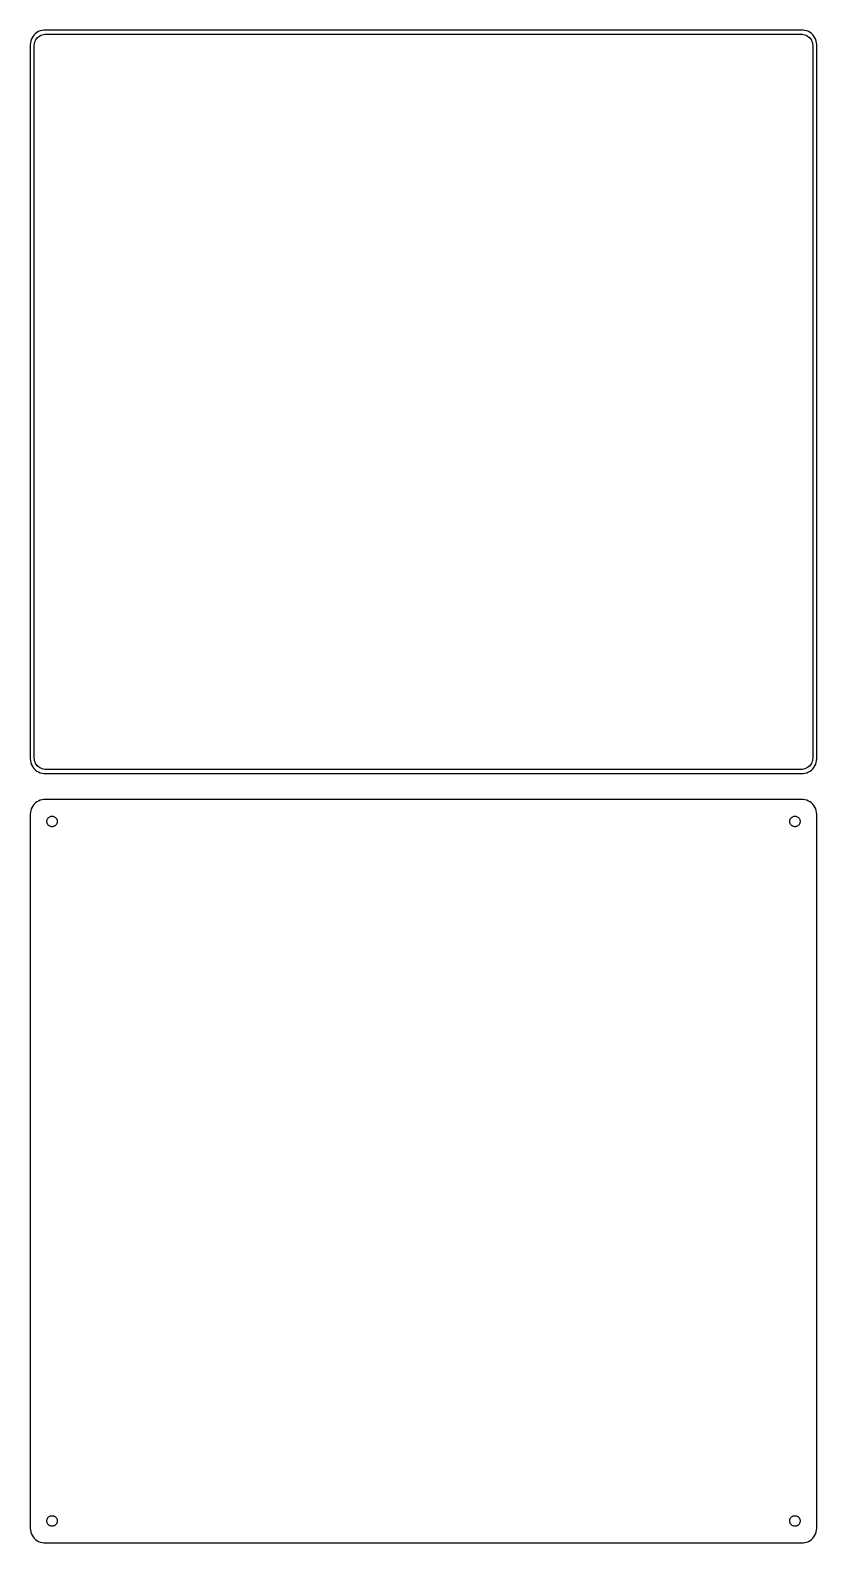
# Model space of a CAD drawing. Header units: metres. Extents: x -135 to 135, y 137 to 655.
import ezdxf

# ---------------------------------------------------------------- set-up
doc = ezdxf.new("R2010")
doc.units = ezdxf.units.M

msp = doc.modelspace()

# ---------------------------------------------------------------- linework, layer by layer
for p, q in [((-133.645, 653.923), (-134.045, 653.439)), ((-133.187, 654.353), (-133.645, 653.923)), ((-132.679, 654.722), (-133.187, 654.353)), ((-132.129, 655.024), (-132.679, 654.722)), ((-131.545, 655.255), (-132.129, 655.024)), ((-130.937, 655.411), (-131.545, 655.255)), ((-131.398, 653.751), (-130.946, 653.93)), ((-130.946, 653.93), (-130.475, 654.051)), ((-130.314, 655.49), (-130.937, 655.411)), ((-130.475, 654.051), (-129.993, 654.112)), ((130.314, 655.49), (-130.314, 655.49)), ((-129.993, 654.112), (129.993, 654.112)), ((129.993, 654.112), (130.475, 654.051)), ((130.937, 655.411), (130.314, 655.49)), ((130.475, 654.051), (130.946, 653.93)), ((131.545, 655.255), (130.937, 655.411)), ((130.946, 653.93), (131.398, 653.751)), ((132.129, 655.024), (131.545, 655.255)), ((132.679, 654.722), (132.129, 655.024)), ((133.187, 654.353), (132.679, 654.722)), ((133.645, 653.923), (133.187, 654.353)), ((134.045, 653.439), (133.645, 653.923)), ((-134.961, 651.127), (-135, 650.5)), ((-135, 650.5), (-135, 405.5)), ((-134.843, 651.743), (-134.961, 651.127)), ((-134.649, 652.341), (-134.843, 651.743)), ((-134.382, 652.909), (-134.649, 652.341)), ((-134.045, 653.439), (-134.382, 652.909)), ((-133.619, 650.25), (-133.589, 650.735)), ((-133.619, 405.75), (-133.619, 650.25)), ((-133.589, 650.735), (-133.498, 651.212)), ((-133.498, 651.212), (-133.348, 651.674)), ((-133.348, 651.674), (-133.141, 652.114)), ((-133.141, 652.114), (-132.88, 652.524)), ((-132.88, 652.524), (-132.571, 652.899)), ((-132.571, 652.899), (-132.216, 653.231)), ((-132.216, 653.231), (-131.823, 653.517)), ((-131.823, 653.517), (-131.398, 653.751)), ((131.398, 653.751), (131.823, 653.517)), ((131.823, 653.517), (132.216, 653.231)), ((132.216, 653.231), (132.571, 652.899)), ((132.571, 652.899), (132.88, 652.524)), ((132.88, 652.524), (133.141, 652.114)), ((133.141, 652.114), (133.348, 651.674)), ((133.348, 651.674), (133.498, 651.212)), ((133.498, 651.212), (133.589, 650.735)), ((133.589, 650.735), (133.619, 650.25)), ((133.619, 650.25), (133.619, 405.75)), ((134.382, 652.909), (134.045, 653.439)), ((134.649, 652.341), (134.382, 652.909)), ((134.843, 651.743), (134.649, 652.341)), ((134.961, 651.127), (134.843, 651.743)), ((135, 650.5), (134.961, 651.127)), ((135, 405.5), (135, 650.5)), ((-135, 405.5), (-134.961, 404.873)), ((-134.961, 404.873), (-134.843, 404.257)), ((-133.589, 405.265), (-133.619, 405.75)), ((-133.498, 404.788), (-133.589, 405.265)), ((133.589, 405.265), (133.498, 404.788)), ((133.619, 405.75), (133.589, 405.265)), ((134.843, 404.257), (134.961, 404.873)), ((134.961, 404.873), (135, 405.5)), ((-134.843, 404.257), (-134.649, 403.659)), ((-134.649, 403.659), (-134.382, 403.091)), ((-134.382, 403.091), (-134.045, 402.561)), ((-134.045, 402.561), (-133.645, 402.077)), ((-133.645, 402.077), (-133.187, 401.647)), ((-133.348, 404.326), (-133.498, 404.788)), ((-133.141, 403.886), (-133.348, 404.326)), ((-133.187, 401.647), (-132.679, 401.278)), ((-132.88, 403.476), (-133.141, 403.886)), ((-132.571, 403.101), (-132.88, 403.476)), ((-132.679, 401.278), (-132.129, 400.976)), ((-132.216, 402.769), (-132.571, 403.101)), ((-131.823, 402.483), (-132.216, 402.769)), ((-132.129, 400.976), (-131.545, 400.745)), ((-131.398, 402.249), (-131.823, 402.483)), ((-131.545, 400.745), (-130.937, 400.589)), ((-130.946, 402.07), (-131.398, 402.249)), ((-130.475, 401.949), (-130.946, 402.07)), ((-130.937, 400.589), (-130.314, 400.51)), ((-129.993, 401.888), (-130.475, 401.949)), ((-130.314, 400.51), (130.314, 400.51)), ((129.993, 401.888), (-129.993, 401.888)), ((130.475, 401.949), (129.993, 401.888)), ((130.314, 400.51), (130.937, 400.589)), ((130.946, 402.07), (130.475, 401.949)), ((130.937, 400.589), (131.545, 400.745)), ((131.398, 402.249), (130.946, 402.07)), ((131.823, 402.483), (131.398, 402.249)), ((131.545, 400.745), (132.129, 400.976)), ((132.216, 402.769), (131.823, 402.483)), ((132.129, 400.976), (132.679, 401.278)), ((132.571, 403.101), (132.216, 402.769)), ((132.88, 403.476), (132.571, 403.101)), ((132.679, 401.278), (133.187, 401.647)), ((133.141, 403.886), (132.88, 403.476)), ((133.348, 404.326), (133.141, 403.886)), ((133.187, 401.647), (133.645, 402.077)), ((133.498, 404.788), (133.348, 404.326)), ((133.645, 402.077), (134.045, 402.561)), ((134.045, 402.561), (134.382, 403.091)), ((134.382, 403.091), (134.649, 403.659)), ((134.649, 403.659), (134.843, 404.257)), ((-134.045, 389.439), (-134.382, 388.909)), ((-133.645, 389.923), (-134.045, 389.439)), ((-133.187, 390.353), (-133.645, 389.923)), ((-132.679, 390.722), (-133.187, 390.353)), ((-132.129, 391.024), (-132.679, 390.722)), ((-131.545, 391.255), (-132.129, 391.024)), ((-130.937, 391.411), (-131.545, 391.255)), ((-130.314, 391.49), (-130.937, 391.411)), ((130.314, 391.49), (-130.314, 391.49)), ((130.937, 391.411), (130.314, 391.49)), ((131.545, 391.255), (130.937, 391.411)), ((132.129, 391.024), (131.545, 391.255)), ((132.679, 390.722), (132.129, 391.024)), ((133.187, 390.353), (132.679, 390.722)), ((133.645, 389.923), (133.187, 390.353)), ((134.045, 389.439), (133.645, 389.923)), ((134.382, 388.909), (134.045, 389.439)), ((-134.961, 387.127), (-135, 386.5)), ((-135, 386.5), (-135, 141.5)), ((-134.843, 387.743), (-134.961, 387.127)), ((-134.649, 388.341), (-134.843, 387.743)), ((-134.382, 388.909), (-134.649, 388.341)), ((-129.3, 384), (-129.286, 384.226)), ((-129.286, 384.226), (-129.243, 384.448)), ((-129.243, 384.448), (-129.174, 384.663)), ((-129.174, 384.663), (-129.077, 384.867)), ((-129.077, 384.867), (-128.956, 385.058)), ((-128.956, 385.058), (-128.812, 385.232)), ((-128.812, 385.232), (-128.647, 385.387)), ((-128.647, 385.387), (-128.464, 385.52)), ((-128.464, 385.52), (-128.266, 385.629)), ((-128.266, 385.629), (-128.056, 385.712)), ((-128.056, 385.712), (-127.837, 385.768)), ((-127.837, 385.768), (-127.613, 385.796)), ((-127.613, 385.796), (-127.387, 385.796)), ((-127.387, 385.796), (-127.163, 385.768)), ((-127.163, 385.768), (-126.944, 385.712)), ((-126.944, 385.712), (-126.734, 385.629)), ((-126.734, 385.629), (-126.536, 385.52)), ((-126.536, 385.52), (-126.353, 385.387)), ((-126.353, 385.387), (-126.188, 385.232)), ((-126.188, 385.232), (-126.044, 385.058)), ((-126.044, 385.058), (-125.923, 384.867)), ((-125.923, 384.867), (-125.826, 384.663)), ((-125.826, 384.663), (-125.757, 384.448)), ((-125.757, 384.448), (-125.714, 384.226)), ((-125.714, 384.226), (-125.7, 384)), ((125.7, 384), (125.714, 384.226)), ((125.714, 384.226), (125.757, 384.448)), ((125.757, 384.448), (125.826, 384.663)), ((125.826, 384.663), (125.923, 384.867)), ((125.923, 384.867), (126.044, 385.058)), ((126.044, 385.058), (126.188, 385.232)), ((126.188, 385.232), (126.353, 385.387)), ((126.353, 385.387), (126.536, 385.52)), ((126.536, 385.52), (126.734, 385.629)), ((126.734, 385.629), (126.944, 385.712)), ((126.944, 385.712), (127.163, 385.768)), ((127.163, 385.768), (127.387, 385.796)), ((127.387, 385.796), (127.613, 385.796)), ((127.613, 385.796), (127.837, 385.768)), ((127.837, 385.768), (128.056, 385.712)), ((128.056, 385.712), (128.266, 385.629)), ((128.266, 385.629), (128.464, 385.52)), ((128.464, 385.52), (128.647, 385.387)), ((128.647, 385.387), (128.812, 385.232)), ((128.812, 385.232), (128.956, 385.058)), ((128.956, 385.058), (129.077, 384.867)), ((129.077, 384.867), (129.174, 384.663)), ((129.174, 384.663), (129.243, 384.448)), ((129.243, 384.448), (129.286, 384.226)), ((129.286, 384.226), (129.3, 384)), ((134.649, 388.341), (134.382, 388.909)), ((134.843, 387.743), (134.649, 388.341)), ((134.961, 387.127), (134.843, 387.743)), ((135, 386.5), (134.961, 387.127)), ((135, 141.5), (135, 386.5)), ((-129.286, 383.774), (-129.3, 384)), ((-129.243, 383.552), (-129.286, 383.774)), ((-129.174, 383.337), (-129.243, 383.552)), ((-129.077, 383.133), (-129.174, 383.337)), ((-128.956, 382.942), (-129.077, 383.133)), ((-128.812, 382.768), (-128.956, 382.942)), ((-128.647, 382.613), (-128.812, 382.768)), ((-128.464, 382.48), (-128.647, 382.613)), ((-128.266, 382.371), (-128.464, 382.48)), ((-128.056, 382.288), (-128.266, 382.371)), ((-127.837, 382.232), (-128.056, 382.288)), ((-127.613, 382.204), (-127.837, 382.232)), ((-127.387, 382.204), (-127.613, 382.204)), ((-127.163, 382.232), (-127.387, 382.204)), ((-126.944, 382.288), (-127.163, 382.232)), ((-126.734, 382.371), (-126.944, 382.288)), ((-126.536, 382.48), (-126.734, 382.371)), ((-126.353, 382.613), (-126.536, 382.48)), ((-126.188, 382.768), (-126.353, 382.613)), ((-126.044, 382.942), (-126.188, 382.768)), ((-125.923, 383.133), (-126.044, 382.942)), ((-125.826, 383.337), (-125.923, 383.133)), ((-125.757, 383.552), (-125.826, 383.337)), ((-125.714, 383.774), (-125.757, 383.552)), ((-125.7, 384), (-125.714, 383.774)), ((125.714, 383.774), (125.7, 384)), ((125.757, 383.552), (125.714, 383.774)), ((125.826, 383.337), (125.757, 383.552)), ((125.923, 383.133), (125.826, 383.337)), ((126.044, 382.942), (125.923, 383.133)), ((126.188, 382.768), (126.044, 382.942)), ((126.353, 382.613), (126.188, 382.768)), ((126.536, 382.48), (126.353, 382.613)), ((126.734, 382.371), (126.536, 382.48)), ((126.944, 382.288), (126.734, 382.371)), ((127.163, 382.232), (126.944, 382.288)), ((127.387, 382.204), (127.163, 382.232)), ((127.613, 382.204), (127.387, 382.204)), ((127.837, 382.232), (127.613, 382.204)), ((128.056, 382.288), (127.837, 382.232)), ((128.266, 382.371), (128.056, 382.288)), ((128.464, 382.48), (128.266, 382.371)), ((128.647, 382.613), (128.464, 382.48)), ((128.812, 382.768), (128.647, 382.613)), ((128.956, 382.942), (128.812, 382.768)), ((129.077, 383.133), (128.956, 382.942)), ((129.174, 383.337), (129.077, 383.133)), ((129.243, 383.552), (129.174, 383.337)), ((129.286, 383.774), (129.243, 383.552)), ((129.3, 384), (129.286, 383.774)), ((-128.812, 145.232), (-128.647, 145.387)), ((-128.647, 145.387), (-128.464, 145.52)), ((-128.464, 145.52), (-128.266, 145.629)), ((-128.266, 145.629), (-128.056, 145.712)), ((-128.056, 145.712), (-127.837, 145.768)), ((-127.837, 145.768), (-127.613, 145.796)), ((-127.613, 145.796), (-127.387, 145.796)), ((-127.387, 145.796), (-127.163, 145.768)), ((-127.163, 145.768), (-126.944, 145.712)), ((-126.944, 145.712), (-126.734, 145.629)), ((-126.734, 145.629), (-126.536, 145.52)), ((-126.536, 145.52), (-126.353, 145.387)), ((-126.353, 145.387), (-126.188, 145.232)), ((126.188, 145.232), (126.353, 145.387)), ((126.353, 145.387), (126.536, 145.52)), ((126.536, 145.52), (126.734, 145.629)), ((126.734, 145.629), (126.944, 145.712)), ((126.944, 145.712), (127.163, 145.768)), ((127.163, 145.768), (127.387, 145.796)), ((127.387, 145.796), (127.613, 145.796)), ((127.613, 145.796), (127.837, 145.768)), ((127.837, 145.768), (128.056, 145.712)), ((128.056, 145.712), (128.266, 145.629)), ((128.266, 145.629), (128.464, 145.52)), ((128.464, 145.52), (128.647, 145.387)), ((128.647, 145.387), (128.812, 145.232)), ((-135, 141.5), (-134.961, 140.873)), ((-134.961, 140.873), (-134.843, 140.257)), ((-134.843, 140.257), (-134.649, 139.659)), ((-129.3, 144), (-129.286, 144.226)), ((-129.286, 143.774), (-129.3, 144)), ((-129.286, 144.226), (-129.243, 144.448)), ((-129.243, 143.552), (-129.286, 143.774)), ((-129.243, 144.448), (-129.174, 144.663)), ((-129.174, 143.337), (-129.243, 143.552)), ((-129.174, 144.663), (-129.077, 144.867)), ((-129.077, 143.133), (-129.174, 143.337)), ((-129.077, 144.867), (-128.956, 145.058)), ((-128.956, 142.942), (-129.077, 143.133)), ((-128.956, 145.058), (-128.812, 145.232)), ((-128.812, 142.768), (-128.956, 142.942)), ((-128.647, 142.613), (-128.812, 142.768)), ((-128.464, 142.48), (-128.647, 142.613)), ((-128.266, 142.371), (-128.464, 142.48)), ((-128.056, 142.288), (-128.266, 142.371)), ((-127.837, 142.232), (-128.056, 142.288)), ((-127.613, 142.204), (-127.837, 142.232)), ((-127.387, 142.204), (-127.613, 142.204)), ((-127.163, 142.232), (-127.387, 142.204)), ((-126.944, 142.288), (-127.163, 142.232)), ((-126.734, 142.371), (-126.944, 142.288)), ((-126.536, 142.48), (-126.734, 142.371)), ((-126.353, 142.613), (-126.536, 142.48)), ((-126.188, 142.768), (-126.353, 142.613)), ((-126.188, 145.232), (-126.044, 145.058)), ((-126.044, 142.942), (-126.188, 142.768)), ((-126.044, 145.058), (-125.923, 144.867)), ((-125.923, 143.133), (-126.044, 142.942)), ((-125.923, 144.867), (-125.826, 144.663)), ((-125.826, 143.337), (-125.923, 143.133)), ((-125.826, 144.663), (-125.757, 144.448)), ((-125.757, 143.552), (-125.826, 143.337)), ((-125.757, 144.448), (-125.714, 144.226)), ((-125.714, 143.774), (-125.757, 143.552)), ((-125.714, 144.226), (-125.7, 144)), ((-125.7, 144), (-125.714, 143.774)), ((125.7, 144), (125.714, 144.226)), ((125.714, 143.774), (125.7, 144)), ((125.714, 144.226), (125.757, 144.448)), ((125.757, 143.552), (125.714, 143.774)), ((125.757, 144.448), (125.826, 144.663)), ((125.826, 143.337), (125.757, 143.552)), ((125.826, 144.663), (125.923, 144.867)), ((125.923, 143.133), (125.826, 143.337)), ((125.923, 144.867), (126.044, 145.058)), ((126.044, 142.942), (125.923, 143.133)), ((126.044, 145.058), (126.188, 145.232)), ((126.188, 142.768), (126.044, 142.942)), ((126.353, 142.613), (126.188, 142.768)), ((126.536, 142.48), (126.353, 142.613)), ((126.734, 142.371), (126.536, 142.48)), ((126.944, 142.288), (126.734, 142.371)), ((127.163, 142.232), (126.944, 142.288)), ((127.387, 142.204), (127.163, 142.232)), ((127.613, 142.204), (127.387, 142.204)), ((127.837, 142.232), (127.613, 142.204)), ((128.056, 142.288), (127.837, 142.232)), ((128.266, 142.371), (128.056, 142.288)), ((128.464, 142.48), (128.266, 142.371)), ((128.647, 142.613), (128.464, 142.48)), ((128.812, 142.768), (128.647, 142.613)), ((128.812, 145.232), (128.956, 145.058)), ((128.956, 142.942), (128.812, 142.768)), ((128.956, 145.058), (129.077, 144.867)), ((129.077, 143.133), (128.956, 142.942)), ((129.077, 144.867), (129.174, 144.663)), ((129.174, 143.337), (129.077, 143.133)), ((129.174, 144.663), (129.243, 144.448)), ((129.243, 143.552), (129.174, 143.337)), ((129.243, 144.448), (129.286, 144.226)), ((129.286, 143.774), (129.243, 143.552)), ((129.286, 144.226), (129.3, 144)), ((129.3, 144), (129.286, 143.774)), ((134.649, 139.659), (134.843, 140.257)), ((134.843, 140.257), (134.961, 140.873)), ((134.961, 140.873), (135, 141.5)), ((-134.649, 139.659), (-134.382, 139.091)), ((-134.382, 139.091), (-134.045, 138.561)), ((-134.045, 138.561), (-133.645, 138.077)), ((-133.645, 138.077), (-133.187, 137.647)), ((-133.187, 137.647), (-132.679, 137.278)), ((-132.679, 137.278), (-132.129, 136.976)), ((-132.129, 136.976), (-131.545, 136.745)), ((-131.545, 136.745), (-130.937, 136.589)), ((-130.937, 136.589), (-130.314, 136.51)), ((-130.314, 136.51), (130.314, 136.51)), ((130.314, 136.51), (130.937, 136.589)), ((130.937, 136.589), (131.545, 136.745)), ((131.545, 136.745), (132.129, 136.976)), ((132.129, 136.976), (132.679, 137.278)), ((132.679, 137.278), (133.187, 137.647)), ((133.187, 137.647), (133.645, 138.077)), ((133.645, 138.077), (134.045, 138.561)), ((134.045, 138.561), (134.382, 139.091)), ((134.382, 139.091), (134.649, 139.659))]:
    msp.add_line(p, q)

doc.saveas('drawing.dxf')
